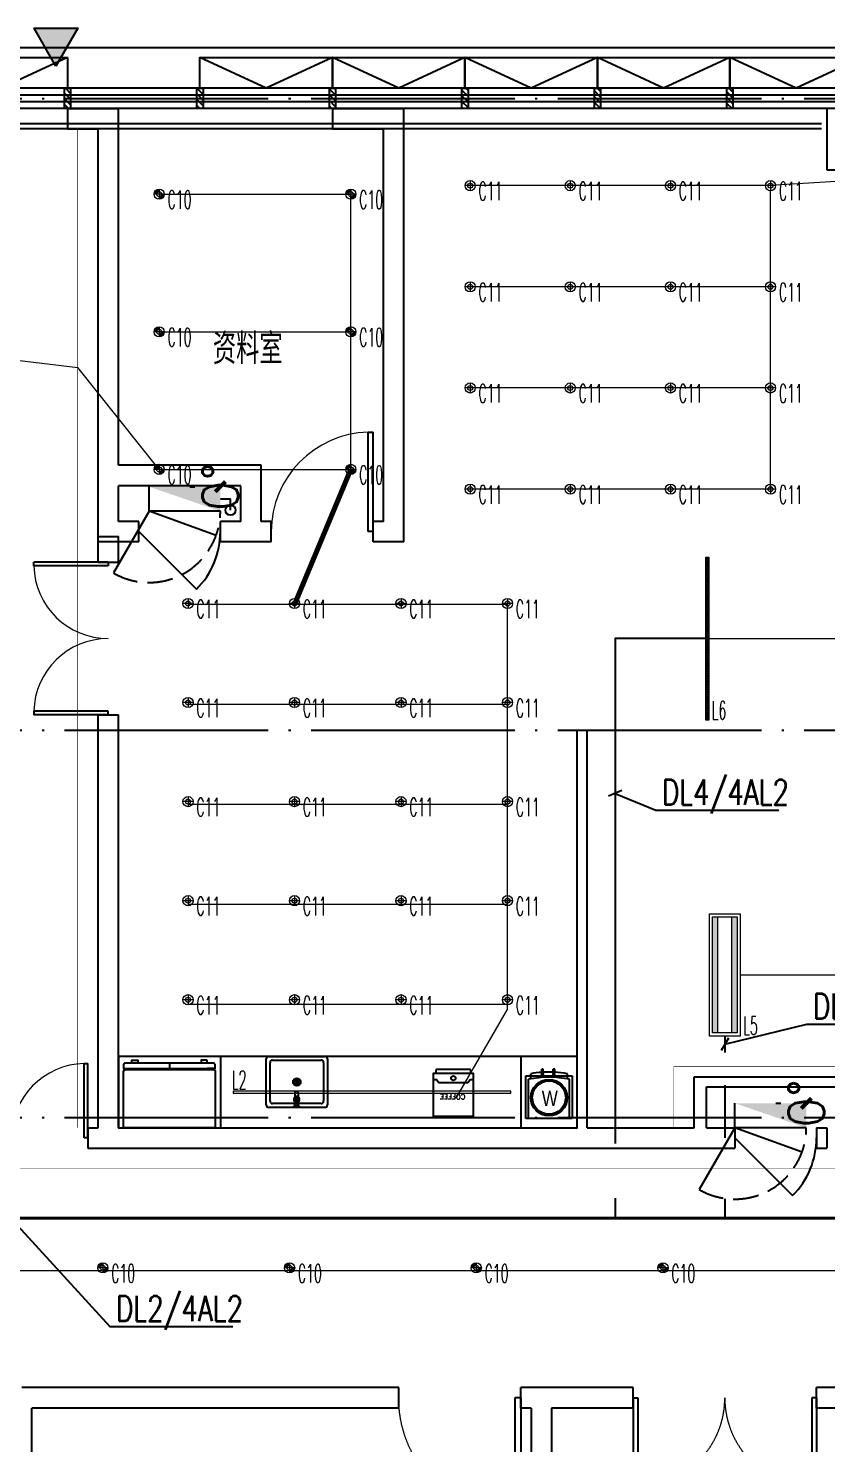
# Model space of a CAD drawing. Extents: x -621157 to 1764546, y -106808 to 741893.
# Drawn here: x 551934 to 559769, y 131332 to 145220 of the extents above; entities that cross this region are included whole.
import ezdxf
from ezdxf import colors
from ezdxf.entities.mleader import LeaderData, LeaderLine
from ezdxf.enums import TextEntityAlignment as Align
from ezdxf.math import Vec2, Vec3
from ezdxf.xclip import XClip

# ---------------------------------------------------------------- set-up
doc = ezdxf.new("R2010")
doc.units = 0
doc.header["$LTSCALE"] = 1000
doc.header["$MEASUREMENT"] = 0
doc.header["$XCLIPFRAME"] = 0
for name, pattern in [('DOT', [6.35, 0, -6.35]), ('XREF-A-101-平面图_t3$0$__DASH', [0.35, 0.25, -0.1]), ('XREF-A-101-平面图_t3$0$DASH', [0.35, 0.25, -0.1]), ('XREF-A-101-平面图_t3$0$DOTE', [2.4200000000000004, 2, -0.2, 0.02, -0.2])]:
    doc.linetypes.add(name, pattern=pattern)
for name, color, linetype in [('0-底图', 7, 'Continuous'), ('WIRE-照明', 4, 'Continuous'), ('XREF-A-101-平面图_t3$0$A-COLUMN', 8, 'Continuous'), ('XREF-A-101-平面图_t3$0$A-CURTWALL', 8, 'Continuous'), ('XREF-A-101-平面图_t3$0$A-DOTE', 8, 'Continuous'), ('XREF-A-101-平面图_t3$0$A-RAIL', 8, 'Continuous'), ('XREF-A-101-平面图_t3$0$A-ROOM-CH', 8, 'Continuous'), ('XREF-A-101-平面图_t3$0$A-SEE', 8, 'Continuous'), ('XREF-A-101-平面图_t3$0$A-WALL', 8, 'Continuous'), ('XREF-A-101-平面图_t3$0$A-WINDOW', 8, 'Continuous'), ('XREF-A-101-平面图_t3$0$A-开启符号', 8, 'Continuous'), ('XREF-A-101-平面图_t3$0$F-B-INF', 8, 'Continuous'), ('XREF-A-101-平面图_t3$0$F-L-INF', 8, 'Continuous'), ('XREF-A-101-平面图_t3$0$I-WALL-GYPSUM', 8, 'Continuous'), ('XREF-A-101-平面图_t3$0$P-EQUIPMENT', 8, 'Continuous'), ('XREF-A-101-平面图_t3$0$PUB_HATCH', 8, 'Continuous'), ('XREF-A-101-平面图_t3$0$PUB_TEXT', 8, 'Continuous'), ('XREF-A-101-平面图_t3$0$水-尺寸', 8, 'Continuous')]:
    doc.layers.add(name, color=color, linetype=linetype)
doc.layers.add('00-dali线', color=3, linetype='Continuous', true_color=0x00ff00)
for name, color, linetype, lineweight in [('00-照明回路线', 6, 'Continuous', 0), ('CEILING-INF', 4, 'Continuous', 0), ('LIGHT-INF', 6, 'Continuous', 0)]:
    doc.layers.add(name, color=color, linetype=linetype, lineweight=lineweight)
doc.styles.add('E-FST', font='txt.shx', dxfattribs={"width": 0.75, "height": 250, "bigfont": '@@gbcbig.shx'})
doc.styles.add('INF DIM', font='SIMPLEX.SHX', dxfattribs={"width": 0.7, "bigfont": 'hztxt.shx'})
doc.styles.get("Standard").update_dxf_attribs({"font": 'romans.shx', "bigfont": 'HZDXC.SHX'})
doc.styles.add('XREF-A-101-平面图_t3$0$-HZDXCROMANS', font='ROMANS.shx', dxfattribs={"bigfont": 'HZDXC.shx'})
doc.styles.add('XREF-A-101-平面图_t3$0$69F Layout plan$0$Standard', font='arial.ttf', dxfattribs={"width": 0.8})
doc.styles.add('XREF-A-101-平面图_t3$0$ROMANS', font='romans.shx')
doc.linetypes.add('LED', pattern='A,6,-3.5,["LED",Standard,S=2.54,R=0,X=-2.54,Y=-1.27],-4.8', length=14.3)
doc.dimstyles.get("Standard").update_dxf_attribs({"dimscale": 100, "dimtxt": 3.5, "dimasz": 1, "dimexe": 2.5, "dimexo": 3, "dimgap": 1.5, "dimtad": 1, "dimdec": 0, "dimzin": 0, "dimdsep": 46, "dimtxsty": 'Standard', "dimblk": 'ARCHTICK', "dimcen": 0.09, "dimadec": 0, "dimazin": 0, "dimtfac": 1, "dimtdec": 0, "dimtix": 1, "dimtmove": 2, "dimatfit": 3, "dimfxl": 0, "dimtolj": 1, "dimtzin": 0, "dimarcsym": 0})

# ---------------------------------------------------------------- blocks, each defined once
blk = doc.blocks.new('XREF-A-101-平面图_t3$0$柱网4F')
at = {"layer": 'XREF-A-101-平面图_t3$0$A-COLUMN'}
blk.add_lwpolyline([(18699.99999957252, -700.000000004191), (19299.99999957252, -700.000000004191), (19299.99999957252, -100.000000004191), (18699.99999957252, -100.000000004191)], close=True, dxfattribs=at)
blk = doc.blocks.new('XREF-A-101-平面图_t3$0$G$C869EB286')
at = {"layer": 'XREF-A-101-平面图_t3$0$A-WINDOW'}
h = blk.add_hatch(dxfattribs=at)
h.set_pattern_fill('ANSI31', color=256, scale=25)
h.set_pattern_definition([(45, (-143.9571647713692, -89939.9999999997), (-28.0633003783411, 28.0633003783411), [])])
h.paths.add_polyline_path([(1.4210854715202e-14, 60), (199.9999999429533, 60), (199.9999999429533, 0), (0, 0)])
blk.add_lwpolyline([(0, 60), (199.9999999429533, 60), (199.9999999429533, 0), (0, 0)], close=True, dxfattribs=at)
blk = doc.blocks.new('XREF-A-101-平面图_t3$0$ROOM')
at = {"layer": 'XREF-A-101-平面图_t3$0$A-ROOM-CH', "style": 'XREF-A-101-平面图_t3$0$-HZDXCROMANS', "width": 0.6}
for tag, p in [('中文房间名称', (0, -999.9999999999964)), ('英文房间名称', (0, -1499.999999999996))]:
    blk.add_attdef(tag, text='', height=300, dxfattribs=at).set_placement(p, align=Align.CENTER)
blk = doc.blocks.new('_ArchTick')
at = {"color": 0, "linetype": 'ByBlock', "const_width": 0.4}
blk.add_lwpolyline([(-0.5, -0.5), (0.5, 0.5)], dxfattribs=at)
blk = doc.blocks.new('*D25423')
at = {"layer": 'Defpoints', "color": 0}
blk.add_point((0, 0), dxfattribs=at)
blk.add_point((0, 0), dxfattribs=at)
blk.add_point((0, 0), dxfattribs=at)
blk.add_point((0, 0), dxfattribs=at)
at = {"layer": 'XREF-A-101-平面图_t3$0$水-尺寸', "color": 0, "linetype": 'ByBlock', "lineweight": -2}
blk.add_line((0, 300), (0, 250), dxfattribs=at)
blk.add_line((0, 300), (0, 250), dxfattribs=at)
blk.add_arc((0, 0), 0, 180, 180, dxfattribs=at)
at = {"layer": 'XREF-A-101-平面图_t3$0$水-尺寸', "color": 0, "linetype": 'ByBlock', "lineweight": -2, "xscale": 100, "yscale": 100, "zscale": 100}
for rotation in [90, 90.00000000000001]:
    blk.add_blockref('_ArchTick', (0, 0), dxfattribs=dict(at, rotation=rotation))
at = {"layer": 'XREF-A-101-平面图_t3$0$水-尺寸', "color": 0, "insert": (0, 0), "char_height": 350, "attachment_point": 5}
blk.add_mtext('\\A1;0%%d', dxfattribs=at)
blk = doc.blocks.new('XREF-A-101-平面图_t3$0$轴网(3)')
at = {"layer": 'XREF-A-101-平面图_t3$0$A-DOTE', "linetype": 'XREF-A-101-平面图_t3$0$DOTE'}
for p, q in [((-3300.000003941357, 40000), (69800.00000013877, 40000)), ((-3300.000003941357, 33800.0000001333), (69800.00000013877, 33800.0000001333)), ((-3300.000003941357, 30000), (69800.00000013877, 30000))]:
    blk.add_line(p, q, dxfattribs=at)
blk = doc.blocks.new('XREF-A-101-平面图_t3$0$coffeemachine_PL-01')
blk.add_lwpolyline([(-195, 426.164501579944), (195, 426.164501579944), (195, 0), (-195, 0)], close=True)
at = {"color": 8}
blk.add_lwpolyline([(194.9999999999999, 64.0505297457396), (164.9999999999999, 64.0505297457396), (143.6007812331822, 93.33824081743228), (-2.842170943040401e-14, 93.33824081743228), (-143.6007812331823, 93.33824081743228), (-165, 64.0505297457396), (-195, 64.0505297457396)], dxfattribs=at)
blk.add_lwpolyline([(-171.9564239743947, 0), (-171.9564239743947, -25.88859796233533, 0.414213562373095), (-161.9564239743947, -35.88859796233533), (161.9564239743947, -35.88859796233533, 0.414213562373095), (171.9564239743947, -25.88859796233533), (171.9564239743947, 0)], format="xyb", dxfattribs=at)
blk.add_circle((0, 50), 22.5)
at = {"insert": (6.985471994616091, 232.7132462901063), "char_height": 50.00000000000001, "width": 870.5410000000003, "attachment_point": 5, "style": 'XREF-A-101-平面图_t3$0$ROMANS'}
blk.add_mtext('COFFEE', dxfattribs=at)
blk = doc.blocks.new('XREF-A-101-平面图_t3$0$Reflesh-900')
for p, q in [((450, 52.69550626393175), (-450, 52.69550626393175)), ((-450, 52.69550626393175), (-370.0000000018917, 52.69550626393175)), ((0, 1.455191522836685e-11), (0, 52.69550626393175))]:
    blk.add_line(p, q)
for points in [[(-430, 63.88734555688279, -0.414213562373095), (-450, 83.88734555688279), (-450, 633.8873455638677), (450, 633.8873455638677), (450, 83.88734555688279, -0.4142135623730953), (430, 63.88734555688279)], [(434.620844313089, -0.6673694618002628, 0.3682033660028187), (451.4423484117433, 19.0784443681041), (451.4423484117433, 52.69550626393175), (-448.5576515882567, 52.69550626393175), (-448.5576515882567, 19.0784443681041, 0.3682033660028065), (-431.7361474896024, -0.6673694618002628, -0.001540650949180852)]]:
    blk.add_lwpolyline(points, format="xyb", close=True)
for points in [[(-370.0000000018917, -2.94495544309757), (-370.0000000018917, -24.32424188456935, 0.414213562373095), (-365.0000000018917, -29.32424188456935), (-315.0000000005821, -29.32424188456935, 0.414213562373095), (-310.0000000005821, -24.32424188456935), (-310.0000000005821, -0.3449712362635182)], [(370.0000000018917, -2.94495544309757), (370.0000000018917, -24.32424188456935, -0.414213562373095), (365.0000000018917, -29.32424188456935), (315.0000000005821, -29.32424188456935, -0.414213562373095), (310.0000000005821, -24.32424188456935), (310.0000000005821, -0.3386101796786534)]]:
    blk.add_lwpolyline(points, format="xyb")
blk = doc.blocks.new('XREF-A-101-平面图_t3$0$A$C2C206FAC')
for p, q in [((6.763878627680242e-05, 484.8649942660704), (400.2044230400643, 484.9931219305145)), ((6.763878627680242e-05, 484.8649942660704), (0.1238599154166877, 98.20214150991524)), ((400.2044230400643, 484.9931219305145), (400.3282153166365, 98.33026917435927)), ((20.12509094405686, 94.3602481833077), (20.14134877981269, 43.57920320867561)), ((147.8339372283663, 49.71710128465202), (144.8498542509915, 9.96164744719863e-05)), ((144.8498542509915, 9.96164744719863e-05), (159.8498534822429, 0.004901950189378113)), ((147.8339372283663, 49.71710128465202), (150.0929701371351, 49.71782452671323)), ((155.2884186008305, 49.71948787861038), (156.8339367671288, 49.71998268488096)), ((156.8339367671288, 49.71998268488096), (159.8498534822429, 0.004901950189378113)), ((260.3877927488938, 49.75313603162067), (257.40370977149, 0.03613436344312504)), ((257.40370977149, 0.03613436344312504), (272.4037090027414, 0.04093669715803117)), ((260.3877927488938, 49.75313603162067), (262.2900682863838, 49.75374505569926)), ((267.4855167500791, 49.75540840759641), (269.3877922876272, 49.75601743184961)), ((269.3877922876272, 49.75601743184961), (272.4037090027414, 0.04093669715803117)), ((380.3294483952923, 94.47556962451199), (380.3457062311063, 43.6945246498799))]:
    blk.add_line(p, q)
for centre, radius in [((200.3908528142783, 278.2800212719594), 178.5774078392307), ((200.3908528142783, 278.2800212719594), 163.5774078392307), ((152.6906943689683, 49.71865620272001), 2.597724365004751), ((264.887792518246, 49.75457673170604), 2.597724365004751)]:
    blk.add_circle(centre, radius)
for centre, radius, start, end in [((199.9103460283368, 1084.322954756382), 1006.15550406047, 258.5469887341644, 281.4896983944066), ((199.9103460283368, 1084.322954756382), 1056.15550406047, 260.1999285494262, 267.1078711140341), ((152.3177976409497, 53.51175693154801), 10.8795960527793, 296.6275469758476, 243.5796954266813), ((199.9103460283368, 1084.322954756382), 1056.15550406047, 267.7307416472162, 273.2176909517057), ((264.8716531614773, 53.54779167845845), 10.8795960527793, 296.6275469758476, 243.5796954266813), ((199.9103460283368, 1084.322954756382), 1056.15550406047, 273.8352353721868, 279.8367585790286)]:
    blk.add_arc(centre, radius, start, end)
at = {"insert": (1123.086864870187, 210.1536046441761), "char_height": 150, "width": 1952.542371626943, "attachment_point": 1, "rotation": 179.99999999999997, "style": 'XREF-A-101-平面图_t3$0$69F Layout plan$0$Standard'}
blk.add_mtext('\\pxi5.6747;W', dxfattribs=at)
blk = doc.blocks.new('XREF-A-101-平面图_t3$0$yuouioui')
at = {"linetype": 'XREF-A-101-平面图_t3$0$__DASH', "ltscale": 1000}
blk.add_lwpolyline([(300666.1874148519, 20451.92289612905), (301087.1874148519, 20451.92289612905), (301087.1874148519, 19999.92289612905), (300666.1874148519, 19999.92289612905)], close=True, dxfattribs=at)
at = {"linetype": 'XREF-A-101-平面图_t3$0$__DASH', "ltscale": 1000, "rotation": 89.98165643611132}
blk.add_blockref('XREF-A-101-平面图_t3$0$A$C2C206FAC', (301151.052384247, 20025.66540830053), dxfattribs=at)
blk = doc.blocks.new('XREF-A-101-平面图_t3$0$WashBasin')
at = {"color": 8}
for p, q in [((271.7074251714767, 500.0548400677483), (271.7074251714767, 494.7543302229588)), ((271.7074251714767, 494.7543302229588), (284.5230006277195, 486.0109706736329)), ((271.7074251714767, 494.7543302229588), (301.858322515629, 494.7543302229612)), ((284.5230006277195, 486.0109706736329), (284.5230006277201, 464.4660111306262)), ((284.5230006277195, 486.0109706736329), (301.8583225156285, 486.0109706736353)), ((284.5230006277195, 454.3668113448557), (284.5230006277201, 440.2279316447654)), ((332.3176141798853, 494.7543302229612), (302.1667168357377, 494.7543302229612)), ((319.5020387236509, 486.0109706736353), (302.1667168357371, 486.0109706736353)), ((332.3176141798853, 494.7543302229612), (319.5020387236509, 486.0109706736353)), ((319.5020387236509, 486.0109706736353), (319.5020387236515, 464.4660111306286)), ((319.5020387236509, 454.3668113448581), (319.5020387236515, 440.2279316447678)), ((332.3176141798853, 500.0548400677508), (332.3176141798853, 494.7543302229612)), ((275.0551881819847, 250.0548400677508), (325.0551881819847, 250.0548400677508)), ((300.0551881819847, 225.0548400677508), (300.0551881819847, 275.0548400677508))]:
    blk.add_line(p, q, dxfattribs=at)
for points in [[(0.05518818198470399, 25.05484006775077), (0.05518818198470399, 475.0548400677508)], [(25.0551881819847, 500.0548400677508), (575.0551881819847, 500.0548400677508)], [(600.0551881819847, 475.0548400677508), (600.0551881819847, 25.05484006775077)], [(575.0551881819847, 0.05484006775077432), (25.0551881819847, 0.05484006775077432)]]:
    blk.add_lwpolyline(points)
for points in [[(37.5551881819847, 62.55484006775077), (37.5551881819847, 437.5548400677508)], [(62.5551881819847, 462.5548400677508), (537.5551881819847, 462.5548400677508)], [(562.5551881819847, 437.5548400677508), (562.5551881819847, 62.55484006775077)], [(537.5551881819847, 37.55484006775077), (62.5551881819847, 37.55484006775077)]]:
    blk.add_lwpolyline(points, dxfattribs=at)
for points in [[(301.858322515629, 464.4660111306286), (284.5230006277201, 464.4660111306262, 1), (284.5230006277195, 454.3668113448557), (301.8583225156285, 454.3668113448581)], [(302.1667168357377, 464.4660111306286), (319.5020387236515, 464.4660111306286, -1), (319.5020387236509, 454.3668113448581), (302.1667168357371, 454.3668113448581)], [(316.1255413783142, 397.1208720320431), (316.1255413783148, 355.4079909291991, -1), (288.5426169793285, 355.4079909291967), (288.5426169793279, 396.7369193427409)]]:
    blk.add_lwpolyline(points, format="xyb", dxfattribs=at)
for centre, radius in [((302.0962027989854, 422.6982152440781), 4.509395944102124), ((300.0551881819847, 250.0548400677508), 37.5), ((300.0551881819847, 250.0548400677508), 25)]:
    blk.add_circle(centre, radius, dxfattribs=at)
for centre, start, end in [((21.9301881819847, 478.1798400677508), 81.86989999977904, 188.130100000162), ((578.1801881819847, 478.1798400677508), 351.869899999838, 98.13010000022095), ((21.9301881819847, 21.92984006775077), 171.869899999838, 278.130100000221), ((578.1801881819847, 21.92984006775077), 261.869899999779, 8.130102000007465)]:
    blk.add_arc(centre, 22.0970875, start, end)
for centre, radius, start, end in [((59.4301881819847, 440.6798400677508), 22.0970875, 81.86989999977904, 188.130100000162), ((280.2974805212835, 433.8043903093059), 6.645249271452379, 75.15816748382566, 220.8774466185935), ((302.0125196756882, 420.0295320732027), 26.90695238148729, 162.3088690548348, 257.9711307003008), ((333.7196915444934, 480.0433662329792), 77.29916299940834, 220.8774466185935, 232.5424473396198), ((308.0901523628226, 538.6853139819145), 101.8556297964505, 255.1581674838288, 266.5866021027869), ((302.0125196756882, 420.0295320732027), 26.90695238148729, 47.13151249094544, 132.7667300551619), ((277.2738066689516, 406.368707071714), 15.51297694958484, 3.209423892746666, 52.54244733961973), ((296.1022532351494, 538.6853139819145), 101.8556297964505, 273.4133978972131, 284.8418325161743), ((302.0125196756882, 420.0295320732027), 26.90695238148729, 282.4856883478463, 17.38532101168054), ((326.9185989290204, 406.3687070717165), 15.51297694958484, 127.4575526603802, 176.7905761072533), ((270.4727140534726, 480.0433662329768), 77.29916299940834, 307.4575526603803, 319.1225533814065), ((323.8949250766885, 433.8043903093083), 6.645249271452379, 319.1225533814065, 104.8418325161743), ((540.6801881819847, 440.6798400677508), 22.0970875, 351.869899999838, 98.13010000022095), ((335.2381850974705, 409.6189826969507), 42.54245740625537, 183.2094238927467, 198.0111985904886), ((301.7733707656168, 398.7383736283896), 7.353233885859707, 198.0111985904886, 271.9664266130487), ((302.4190348323443, 398.7383736283896), 7.353233885859707, 268.0335733869513, 341.9888014095114), ((268.9542205004919, 409.6189826969483), 42.54245740625537, 341.9888014095114, 356.7905761072533), ((59.4301881819847, 59.42984006775077), 22.0970875, 171.869899999838, 278.130100000221), ((540.6801881819847, 59.42984006775077), 22.0970875, 261.869899999779, 8.130102000007465)]:
    blk.add_arc(centre, radius, start, end, dxfattribs=at)
blk = doc.blocks.new('XREF-A-101-平面图_t3$0$G$CFDD5568B')
at = {"layer": 'XREF-A-101-平面图_t3$0$F-B-INF'}
for points in [[(11649.99999622488, -9300), (11649.99999622488, -10000), (16149.99999622488, -9999.999999880034), (16149.99999622488, -9299.999999880034)], [(15599.99999624211, -10000), (16149.99999622488, -10000), (16149.99999622488, -9299.99999996135), (15599.99999624211, -9299.99999996135)]]:
    blk.add_lwpolyline(points, close=True, dxfattribs=at)
blk.add_lwpolyline([(12649.99999621417, -9299.99999996426), (12649.9999962314, -9999.99999997858)], dxfattribs=at)
at = {"layer": 'XREF-A-101-平面图_t3$0$F-L-INF', "ltscale": 0.15}
for name, p, rotation in [('XREF-A-101-平面图_t3$0$WashBasin', (13700.32701191044, -9299.945159885567), 180), ('XREF-A-101-平面图_t3$0$Reflesh-900', (12149.99999622488, -9366.112654436147), 180), ('XREF-A-101-平面图_t3$0$coffeemachine_PL-01', (14935.75284954871, -9463.270779394545), 180), ('XREF-A-101-平面图_t3$0$yuouioui', (36101.00513961166, -310576.9098624695), 90)]:
    blk.add_blockref(name, p, dxfattribs=dict(at, rotation=rotation))
blk = doc.blocks.new('XREF-A-101-平面图_t3$0$bz1')
at = {"layer": 'XREF-A-101-平面图_t3$0$PUB_HATCH'}
h = blk.add_hatch(color=1, dxfattribs=at)
h.dxf.hatch_style = 1
h.paths.add_polyline_path([(4866031.505927814, -641202.8293173313), (4865817.631634731, -641573.2704593837), (4866245.380220897, -641573.2704593837)])
at = {"layer": 'XREF-A-101-平面图_t3$0$PUB_TEXT', "color": 1}
blk.add_lwpolyline([(4866031.505927814, -641202.8293173313), (4865817.631634731, -641573.2704593837), (4866245.380220897, -641573.2704593837)], close=True, dxfattribs=at)
blk = doc.blocks.new('XREF-A-101-平面图_t3$0$G$C34B60025')
at = {"xscale": -1, "rotation": 180}
blk.add_blockref('XREF-A-101-平面图_t3$0$bz1', (-4854995.423230571, -440785.5534310018), dxfattribs=at)
blk = doc.blocks.new('XREF-A-101-平面图_t3$0$DOOR2DLIB$SYSLIB$00000108')
at = {"color": 0}
for p, q in [((-0.5, -5.684341886080802e-17), (-0.5000000000000007, 0.4875)), ((-0.4750000000000007, 0.4875), (-0.5000000000000007, 0.4875)), ((-0.475, -2.842170943040401e-17), (-0.4750000000000007, 0.4875)), ((0.475, -2.842170943040401e-17), (0.4750000000000007, 0.4875)), ((0.4750000000000007, 0.4875), (0.5000000000000007, 0.4875)), ((0.5, -5.684341886080802e-17), (0.5000000000000007, 0.4875)), ((-0.5, -5.684341886080802e-17), (-0.475, -2.842170943040401e-17)), ((0.5, -5.684341886080802e-17), (0.475, -2.842170943040401e-17))]:
    blk.add_line(p, q, dxfattribs=at)
at = {"color": 0, "lineweight": 13}
for centre, start, end in [((-0.4875, -4.263256414560601e-17), 0, 88.53071641864632), ((0.4875, -4.263256414560601e-17), 91.4692835813537, 180)]:
    blk.add_arc(centre, 0.4875, start, end, dxfattribs=at)
blk = doc.blocks.new('XREF-A-101-平面图_t3$0$DOOR2DLIB$SYSLIB$00000107')
at = {"color": 0}
for p, q in [((0.45, 0.9750000000000001), (0.5000000000000002, 0.9750000000000001)), ((0.45, 0), (0.45, 0.9750000000000001)), ((0.5, 0), (0.5, 0.9750000000000001)), ((0.5, 0), (0.45, 0))]:
    blk.add_line(p, q, dxfattribs=at)
at = {"color": 0, "lineweight": 13}
blk.add_arc((0.475, 0), 0.975, 91.4692835813538, 180, dxfattribs=at)
blk = doc.blocks.new('XREF-A-101-平面图_t3$0$DOOR2DLIB$SYSLIB$00000101')
at = {"color": 0}
blk.add_line((0.4999999999999964, 3.552713678800501e-15), (-0.2071067811864751, 0.7071067811864857), dxfattribs=at)
blk.add_arc((0.5000000000013856, -1.154631945610163e-12), 1.000000000001696, 135, 180, dxfattribs=at)
blk = doc.blocks.new('*U24690')
h = blk.add_hatch(color=8)
h.dxf.hatch_style = 1
h.paths.add_polyline_path([(-50.00000453581015, 0), (-24.47511785539245, 0, -0.4142135623730951), (-7.275957614183426e-12, 24.47511785539245), (-7.275957614183426e-12, 50.00000453581015, 0.4142135623730951)])
h.paths.add_polyline_path([(-7.275957614183426e-12, -24.47511785539245), (-7.275957614183426e-12, -50.00000453581015, 0.4142135623730951), (50.0000045357956, 0), (24.4751178553779, 0, -0.4142135623730951)])
at = {"color": 8}
for points in [[(50.00000453581015, 0), (-50.00000453581015, 0)], [(-7.275957614183426e-12, 50.00000453581742), (-7.275957614183426e-12, -50.00000453581742)]]:
    blk.add_lwpolyline(points, dxfattribs=at)
blk.add_circle((-7.275957614183426e-12, 0), 50.00000453580795)
blk.add_circle((-7.275957614183426e-12, 0), 24.47511785538934, dxfattribs=at)
at = {"style": 'INF DIM', "width": 0.5}
blk.add_text('C10', height=180, dxfattribs=at).set_placement((81.49582122089487, -143.7931661291368))
blk = doc.blocks.new('A$C43fcb5d1')
at = {"linetype": 'DOT'}
blk.add_wipeout([(-15.000000000029104, 0), (14.9999999999892, 0), (14.9999999999892, -1600), (-15.000000000029104, -1600)], dxfattribs=at).dxf.layer = 'CEILING-INF'
at = {"layer": 'LIGHT-INF'}
h = blk.add_hatch(dxfattribs=at)
h.set_pattern_fill('ANSI37', color=256, scale=5)
h.set_pattern_definition([(45, (-2.91038304567337e-11, -800), (-11.22532015133644, 11.22532015133644), []), (135, (-2.91038304567337e-11, -800), (-11.22532015133644, -11.22532015133644), [])])
h.paths.add_polyline_path([(-10.0000000000291, -5), (9.999999999970896, -5), (9.999999999970896, -1595), (-10.0000000000291, -1595)])
for points in [[(-15.0000000000291, 0), (14.9999999999709, 0), (14.9999999999709, -1600), (-15.0000000000291, -1600)], [(-10.0000000000291, -5), (9.999999999970896, -5), (9.999999999970896, -1595), (-10.0000000000291, -1595)]]:
    blk.add_lwpolyline(points, close=True, dxfattribs=at)
at = {"layer": 'LIGHT-INF', "style": 'INF DIM', "width": 0.5}
blk.add_text('L6', height=180, dxfattribs=at).set_placement((42.04126697379979, -1593.67401783161))
blk = doc.blocks.new('A$C73cf2add')
at = {"linetype": 'DOT'}
blk.add_wipeout([(-150, 600.000000000017), (150, 600.000000000017), (150, -600), (-150, -600)], dxfattribs=at).dxf.layer = 'LIGHT-INF'
at = {"layer": 'LIGHT-INF'}
h = blk.add_hatch(color=256, dxfattribs=at)
h.dxf.hatch_style = 1
h.paths.add_polyline_path([(-120, 570), (-70, 570), (-70, -570), (-120, -570)])
h = blk.add_hatch(color=256, dxfattribs=at)
h.dxf.hatch_style = 1
h.paths.add_polyline_path([(70, 570), (120, 570), (120, -570), (70, -570)])
for points in [[(-150, 600), (150, 600), (150, -600), (-150, -600)], [(-120, 570), (120, 570), (120, -570), (-120, -570)], [(-120, 570), (-70, 570), (-70, -570), (-120, -570)], [(70, 570), (120, 570), (120, -570), (70, -570)]]:
    blk.add_lwpolyline(points, close=True, dxfattribs=at)
at = {"layer": 'LIGHT-INF', "style": 'INF DIM', "width": 0.5}
blk.add_text('L5', height=180, dxfattribs=at).set_placement((180.7235818441477, -587.9532984993493))
blk = doc.blocks.new('A$C8937094a')
at = {"color": 8}
for points in [[(50.00000453580287, 0), (-50.00000453580287, 0)], [(0, 50.00000453580287), (0, -50.00000453580287)]]:
    blk.add_lwpolyline(points, dxfattribs=at)
blk.add_circle((0, 0), 50.00000453580795)
blk.add_circle((0, 0), 24.47511785538934, dxfattribs=at)
at = {"style": 'INF DIM', "width": 0.5}
blk.add_text('C11', height=180, dxfattribs=at).set_placement((81.49582122088759, -143.7931661291223))
blk = doc.blocks.new('G$CAFCF25F8')
at = {"layer": 'LIGHT-INF', "color": 6, "linetype": 'LED', "ltscale": 0.05, "const_width": 5}
for points in [[(11350.00004987681, -10099.99999998364), (11350.00000457448, -299.9999999199645)], [(17200.00000426639, -10099.99999998667), (17200.00000426639, -9500.000000542088), (20800.00000431202, -9500.000000542088), (20800.00000431202, -10149.99999983941)]]:
    blk.add_lwpolyline(points, dxfattribs=at)
at = {"layer": 'LIGHT-INF', "color": 6}
blk.add_lwpolyline([(12875.0000043239, -9739.999999941152), (12875.0000043239, -9759.999999941152), (15600.00000432925, -9759.999999941152), (15600.00000432925, -9739.999999941152)], close=True, dxfattribs=at)
at = {"layer": 'CEILING-INF', "color": 8}
blk.add_blockref('A$C43fcb5d1', (17530.00000431205, -4499.999993341626), dxfattribs=at)
at = {"layer": 'LIGHT-INF', "color": 6}
for name, p in [('A$C8937094a', (15201.25000425859, -856.24999915238)), ('A$C8937094a', (16183.75000415172, -856.24999915238)), ('A$C8937094a', (17166.25000404485, -856.24999915238)), ('A$C8937094a', (18148.75000393798, -856.24999915238)), ('*U24690', (12150.00000431202, -940.0000009529176)), ('*U24690', (14030.00000431202, -940.0000009529176)), ('A$C8937094a', (15201.25000425859, -1848.749997492181)), ('A$C8937094a', (16183.75000415172, -1848.749997492181)), ('A$C8937094a', (17166.25000404485, -1848.749997492181)), ('A$C8937094a', (18148.75000393798, -1848.749997492181)), ('*U24690', (12150.00000431202, -2290.000000061467)), ('*U24690', (14030.00000431202, -2290.000000061467)), ('A$C8937094a', (15201.25000425859, -2841.249995831924)), ('A$C8937094a', (16183.75000415172, -2841.249995831924)), ('A$C8937094a', (17166.25000404485, -2841.249995831924)), ('A$C8937094a', (18148.75000393798, -2841.249995831924)), ('*U24690', (12150.00000431202, -3639.999999169959)), ('*U24690', (14030.00000431202, -3639.999999169959)), ('A$C8937094a', (15201.25000425859, -3833.749994171725)), ('A$C8937094a', (16183.75000415172, -3833.749994171725)), ('A$C8937094a', (17166.25000404485, -3833.749994171725)), ('A$C8937094a', (18148.75000393798, -3833.749994171725)), ('A$C8937094a', (12432.50000438865, -4955.999999957799)), ('A$C8937094a', (13477.50000442145, -4955.999999957799)), ('A$C8937094a', (14522.50000445422, -4955.999999957799)), ('A$C8937094a', (15567.50000436229, -4955.999999957799)), ('A$C8937094a', (12432.50000438865, -5927.999999963737)), ('A$C8937094a', (13477.50000442145, -5927.999999963737)), ('A$C8937094a', (14522.50000445422, -5927.999999963737)), ('A$C8937094a', (15567.50000436229, -5927.999999963737)), ('A$C8937094a', (12432.50000438865, -6899.999999969616)), ('A$C8937094a', (13477.50000442145, -6899.999999969616)), ('A$C8937094a', (14522.50000445422, -6899.999999969616)), ('A$C8937094a', (15567.50000436229, -6899.999999969616)), ('A$C8937094a', (12432.50000438865, -7871.999999975553)), ('A$C8937094a', (13477.50000442145, -7871.999999975553)), ('A$C8937094a', (14522.50000445422, -7871.999999975553)), ('A$C8937094a', (15567.50000436229, -7871.999999975553)), ('A$C73cf2add', (17700.00000431202, -8599.999999987253, -0.5363515476603724)), ('A$C8937094a', (12432.50000449663, -8843.999999894411)), ('A$C8937094a', (13477.50000452943, -8843.999999894411)), ('A$C8937094a', (14522.5000045622, -8843.999999894411)), ('A$C8937094a', (15567.50000447026, -8843.999999894411)), ('*U24690', (11596.77419795937, -11474.99999984191)), ('*U24690', (13429.03226248335, -11474.99999984191)), ('*U24690', (15261.29032700733, -11474.99999984191)), ('*U24690', (17093.54839153134, -11474.99999984191))]:
    blk.add_blockref(name, p, dxfattribs=at)
at = {"layer": 'LIGHT-INF', "color": 6, "style": 'INF DIM', "width": 0.5}
blk.add_text('L2', height=180, dxfattribs=at).set_placement((12864.12300697647, -9720.846617530857))
at = {"layer": 'LIGHT-INF', "color": 6, "linetype": 'LED', "ltscale": 0.05, "const_width": 5}
blk.add_lwpolyline([(5400.000004387461, -10200.00000019273), (9000.000003997236, -10200.00000019273), (9000.000003997236, -10500.00000016839), (57500.00000455882, -10500.00000016839), (57500.00000455882, -10199.99999997945), (62400.00000414817, -10199.99999997945), (62400.00000430987, -4500.000232212595)], dxfattribs=at)
blk = doc.blocks.new('_Oblique')
at = {"color": 0, "linetype": 'ByBlock', "lineweight": -2}
blk.add_line((-0.5, -0.5), (0.5, 0.5), dxfattribs=at)
blk = doc.blocks.new('XREF-A-101-平面图_t3$0$单出口消火栓新')
for p, q in [((-240.0000000015134, 700), (-846.2177826506086, 1049.999999999956)), ((-479.4141003288096, 42.21516544965561), (-240.0000000015134, 700)), ((-240.0000000008149, 0), (-240.0000000015134, 700)), ((-240.0000000015134, 700), (-1.513399183750153e-09, 700))]:
    blk.add_line(p, q)
at = {"color": 0, "linetype": 'XREF-A-101-平面图_t3$0$DASH'}
blk.add_arc((-240.0000000015134, 700.0000000000018), 699.9999999999661, 150.0000000000027, 270.0000000000572, dxfattribs=at)
blk.add_solid([(-240.0000000001164, 0), (0, 0), (-1.513399183750153e-09, 700)])
at = {"layer": 'XREF-A-101-平面图_t3$0$水-尺寸', "linetype": 'ByBlock'}
dim = blk.add_angular_dim_3p(base=(0, 0), center=(0, 0), p1=(0, 0), p2=(0, 0), dimstyle='Standard', dxfattribs=at)
dim.commit()
dim.dimension.update_dxf_attribs({"geometry": '*D25423', "text_midpoint": (0, 0)})
blk = doc.blocks.new('XREF-A-101-平面图_t3$0$G$C156FCA62')
at = {"layer": 'XREF-A-101-平面图_t3$0$P-EQUIPMENT', "rotation": 90}
blk.add_blockref('XREF-A-101-平面图_t3$0$单出口消火栓新', (18500.00000362203, 330139.9999997951), dxfattribs=at)
blk = doc.blocks.new('XREF-A-101-平面图_t3$0$G$C646F86AA')
at = {"layer": 'XREF-A-101-平面图_t3$0$P-EQUIPMENT', "color": 10}
for p in [(12750.00000000105, 336069.9999999992), (12849.75207395398, 335960.000000559)]:
    blk.add_line(p, (12849.75207395398, 336069.9999999992), dxfattribs=at)
at = {"layer": 'XREF-A-101-平面图_t3$0$P-EQUIPMENT'}
blk.add_circle((12849.75207395398, 335960.000000559), 50, dxfattribs=at)
for p, rotation in [((12750.00000000093, 336190.0000000009), 90.00000000000001), ((18499.99999995541, 330139.9999999973), 90)]:
    blk.add_blockref('XREF-A-101-平面图_t3$0$单出口消火栓新', p, dxfattribs=dict(at, rotation=rotation))
blk = doc.blocks.new('XREF-A-101-平面图_t3')
at = {"layer": 'XREF-A-101-平面图_t3$0$A-CURTWALL'}
for p, q in [((235900.0000000874, 340100), (204799.9999997979, 340100)), ((235900.0000000874, 340033.3333333333), (204799.9999997979, 340033.3333333333)), ((235900.0000000874, 339966.6666666667), (204799.9999997979, 339966.6666666667)), ((235900.0000000874, 339900), (204799.9999997979, 339900))]:
    blk.add_line(p, q, dxfattribs=at)
at = {"layer": 'XREF-A-101-平面图_t3$0$A-RAIL'}
for points in [[(218649.9999995725, 339749.9999998143), (209799.9999995725, 339749.9999998143)], [(218649.9999995725, 339699.9999998143), (209799.9999995725, 339699.9999998143)]]:
    blk.add_lwpolyline(points, dxfattribs=at)
at = {"layer": 'XREF-A-101-平面图_t3$0$A-SEE'}
blk.add_lwpolyline([(204800.0000031637, 340500.0000000331), (235899.9999990454, 340499.9999998249)], dxfattribs=at)
at = {"layer": 'XREF-A-101-平面图_t3$0$A-WALL'}
for p, q in [((211249.999997654, 339900.0000000625), (211750, 339900.0000000625)), ((211249.999997654, 339900.0000000625), (211249.999997654, 339700.0000000625)), ((213850, 339900), (214550, 339900)), ((213850, 339900), (213850, 339700)), ((211249.999997654, 339700.0000000625), (211550, 339700.0000000625)), ((213850, 339700), (214350, 339700)), ((210899.9999995725, 326650), (210899.9999995725, 327150)), ((214500, 327150), (210899.9999995725, 327150)), ((215800, 327150), (215700, 327150)), ((215800, 327150), (215800, 319899.9999994404)), ((216799.9999999935, 327149.9999999415), (216000, 327149.9999999935)), ((216000, 327149.9999999935), (216000, 319799.9999994404)), ((219299.9999999544, 327149.9999997792), (218599.9999999935, 327149.9999998246))]:
    blk.add_line(p, q, dxfattribs=at)
at = {"layer": 'XREF-A-101-平面图_t3$0$A-开启符号', "linetype": 'Continuous'}
for points in [[(211249.9999936363, 340400.0000060207), (211249.9999935454, 340100.0000060977), (209949.9999934895, 340100.0000061557), (209949.9999935879, 340400.000006088)], [(213849.9999937481, 340400.0000059046), (213849.9999936573, 340100.0000059817), (212549.9999936013, 340100.0000060397), (212549.9999936998, 340400.0000059719)], [(215149.9999949918, 340400.0000047411), (215149.9999949009, 340100.0000048181), (213849.999994845, 340100.0000048761), (213849.9999949434, 340400.0000048084)], [(216449.9999950477, 340400.000004683), (216449.9999949569, 340100.0000047601), (215149.9999949009, 340100.0000048181), (215149.9999949994, 340400.0000047504)], [(217749.9999951037, 340400.0000046251), (217749.9999950128, 340100.0000047021), (216449.9999949569, 340100.0000047601), (216449.9999950553, 340400.0000046924)], [(219049.9999951204, 340400.0000039915), (219049.9999950296, 340100.0000040685), (217749.9999949736, 340100.0000041265), (217749.9999950721, 340400.0000040588)]]:
    blk.add_lwpolyline(points, close=True, dxfattribs=at)
for points in [[(211249.9999936047, 340400.0000054544), (210599.9999935174, 340100.0000061267), (209949.9999935879, 340400.000006088)], [(213849.9999937165, 340400.0000053384), (213199.9999936293, 340100.0000060107), (212549.9999936998, 340400.0000059719)], [(215149.9999949602, 340400.0000041748), (214499.999994873, 340100.0000048471), (213849.9999949434, 340400.0000048084)], [(216449.9999950161, 340400.0000041168), (215799.9999949289, 340100.0000047891), (215149.9999949994, 340400.0000047504)], [(217749.9999950721, 340400.0000040588), (217099.9999949848, 340100.0000047311), (216449.9999950553, 340400.0000046924)], [(219049.9999950888, 340400.0000034252), (218399.9999950016, 340100.0000040975), (217749.9999950721, 340400.0000040588)]]:
    blk.add_lwpolyline(points, dxfattribs=at)
blk.add_blockref('XREF-A-101-平面图_t3$0$G$C156FCA62', (199999.9999999991, 0))
at = {"layer": 'XREF-A-101-平面图_t3$0$A-COLUMN'}
blk.add_blockref('XREF-A-101-平面图_t3$0$柱网4F', (200000, 340000), dxfattribs=at)
at = {"layer": 'XREF-A-101-平面图_t3$0$A-DOTE'}
blk.add_blockref('XREF-A-101-平面图_t3$0$轴网(3)', (200000, 300000), dxfattribs=at)
at = {"layer": 'XREF-A-101-平面图_t3$0$A-ROOM-CH'}
ref = blk.add_blockref('XREF-A-101-平面图_t3$0$ROOM', (213018.0875026775, 338392.6575604507), dxfattribs=at)
ref.add_attrib('中文房间名称', '资料室', dxfattribs={"height": 299.9999999999912, "style": 'XREF-A-101-平面图_t3$0$-HZDXCROMANS', "width": 0.8}).set_placement((213018.0875026775, 337392.6575604508), align=Align.CENTER)
at = {"layer": 'XREF-A-101-平面图_t3$0$A-WINDOW', "rotation": 270}
for p in [(211219.999997654, 340100.0000000055), (212519.999997654, 340100.0000000055), (213819.999997654, 340100.0000000055), (215119.999997654, 340100.0000000055), (216419.999997654, 340100.0000000055), (217719.999997654, 340100.0000000055)]:
    blk.add_blockref('XREF-A-101-平面图_t3$0$G$C869EB286', p, dxfattribs=at)
at = {"layer": 'XREF-A-101-平面图_t3$0$A-WINDOW', "rotation": 180}
for name, p, xscale, yscale, zscale in [('XREF-A-101-平面图_t3$0$DOOR2DLIB$SYSLIB$00000107', (215100, 327250), -1200, 1200, -1200), ('XREF-A-101-平面图_t3$0$DOOR2DLIB$SYSLIB$00000108', (217700, 327249.9999998831), 1800, 1800, 1800)]:
    blk.add_blockref(name, p, dxfattribs=dict(at, xscale=xscale, yscale=yscale, zscale=zscale))
blk.add_blockref('XREF-A-101-平面图_t3$0$G$CFDD5568B', (200100.0000037751, 339899.9999999958))
at = {"layer": 'XREF-A-101-平面图_t3$0$A-WALL'}
for p, q in [((211750, 336400), (211750, 339900.0000000625)), ((214550, 335650), (214550, 339900)), ((211550, 336300), (211550, 339700.0000000625)), ((214350, 335850), (214350, 339700)), ((213150, 336400), (211750, 336400)), ((213150, 335850), (213150, 336400)), ((211550, 335650), (211550, 336300)), ((211750, 335850), (211750, 336200)), ((212950, 336200), (211750, 336200)), ((212950, 335850), (212950, 336200)), ((211950, 335850), (211750, 335850)), ((212950, 335850), (212750, 335850)), ((213250, 335850), (213150, 335850)), ((214350, 335850), (214250, 335850)), ((211950, 335650), (211550, 335650)), ((213050, 335650), (212750, 335650)), ((213250, 335650), (213050, 335650)), ((214550, 335650), (214250, 335650)), ((214500, 327350), (210799.9999995725, 327350)), ((215900, 327350), (215700, 327350)), ((216800.0000000065, 327349.9999999416), (215900.0000000065, 327350)), ((219399.9999999609, 327349.9999997726), (218600.0000000065, 327349.9999998246))]:
    blk.add_line(p, q, dxfattribs=at)
for points in [[(211950, 335650), (211950, 335850)], [(212750, 335650), (212750, 335850)], [(213250, 335650), (213250, 335850)], [(214250, 335650), (214250, 335850)], [(214500, 327150), (214500, 327350)], [(215700, 327150), (215700, 327350)], [(216799.9999999935, 327149.9999999416), (216800.0000000065, 327349.9999999416)], [(218599.9999999935, 327149.9999998246), (218600.0000000065, 327349.9999998246)]]:
    blk.add_lwpolyline(points, dxfattribs=at)
at = {"layer": 'XREF-A-101-平面图_t3$0$I-WALL-GYPSUM'}
for p, q in [((211550, 335449.9999999958), (211550, 335700)), ((211550, 335700), (211750, 335700)), ((211750, 335449.9999999958), (211750, 335700)), ((211550, 329899.9999999958), (211550, 333949.9999999958)), ((211750, 329899.9999999958), (211750, 333949.9999999958)), ((216249.9999999999, 329899.9999999958), (216250, 333800)), ((216250, 333800), (216350, 333800)), ((216349.9999999999, 329899.9999999958), (216350, 333800)), ((217399.9999999543, 329899.9999999958), (217399.9999999543, 330399.9999994404)), ((217399.9999999543, 330399.9999994404), (220600, 330399.9999994404)), ((217519.9999999543, 329899.9999999958), (217519.9999999543, 330299.9999994404)), ((217519.9999999543, 330299.9999994404), (220480, 330299.9999994404)), ((211449.9999995725, 329899.9999999958), (211550, 329899.9999999958)), ((211750, 329899.9999999958), (216249.9999999999, 329899.9999999958)), ((216349.9999999999, 329899.9999999958), (217399.9999999543, 329899.9999999958)), ((217519.9999999543, 329899.9999999958), (217799.9999999543, 329899.9999999958)), ((218599.9999999543, 329899.9999999958), (218699.9999995725, 329899.9999999958)), ((218699.9999995725, 329899.9999999958), (218699.9999995725, 329699.9999999958)), ((211449.9999995725, 329699.9999999958), (211650, 329699.9999999958)), ((211650, 329699.9999999958), (216299.9999999999, 329699.9999999958)), ((216299.9999999999, 329699.9999999958), (217459.9999999543, 329699.9999999958)), ((217459.9999999543, 329699.9999999958), (217799.9999999543, 329699.9999999958)), ((218599.9999999543, 329699.9999999958), (218699.9999995725, 329699.9999999958))]:
    blk.add_line(p, q, dxfattribs=at)
for points in [[(211550, 335449.9999999958), (211750, 335449.9999999958)], [(211550, 333949.9999999958), (211750, 333949.9999999958)], [(211449.9999995725, 329899.9999999958), (211449.9999995725, 329699.9999999958)], [(217799.9999999543, 329899.9999999958), (217799.9999999543, 329699.9999999958)], [(218599.9999999543, 329899.9999999958), (218599.9999999543, 329699.9999999958)]]:
    blk.add_lwpolyline(points, dxfattribs=at)
for name, p in [('XREF-A-101-平面图_t3$0$G$C646F86AA', (199999.9999999991, 0)), ('XREF-A-101-平面图_t3$0$G$C646F86AA', (199999.9999999991, 0)), ('XREF-A-101-平面图_t3$0$G$C34B60025', (200100.0000037751, 139899.9999999958))]:
    blk.add_blockref(name, p)
at = {"layer": 'XREF-A-101-平面图_t3$0$A-WINDOW'}
for name, p, xscale, yscale, zscale, rotation in [('XREF-A-101-平面图_t3$0$DOOR2DLIB$SYSLIB$00000107', (213750, 335750), -1000, -1000, -1000, 180), ('XREF-A-101-平面图_t3$0$DOOR2DLIB$SYSLIB$00000107', (213750, 335750), -1000, -1000, -1000, 180), ('XREF-A-101-平面图_t3$0$DOOR2DLIB$SYSLIB$00000101', (212350, 335750), 800, 800, 800, 180), ('XREF-A-101-平面图_t3$0$DOOR2DLIB$SYSLIB$00000108', (211650, 334699.9999999958), 1500, 1500, 1500, 90)]:
    blk.add_blockref(name, p, dxfattribs=dict(at, xscale=xscale, yscale=yscale, zscale=zscale, rotation=rotation))
for name, p, xscale, yscale, zscale in [('XREF-A-101-平面图_t3$0$DOOR2DLIB$SYSLIB$00000108', (210699.9999995725, 329799.9999999958), 1500, 1500, 1500), ('XREF-A-101-平面图_t3$0$DOOR2DLIB$SYSLIB$00000101', (218199.9999999543, 329799.9999999958), -800, -800, -800)]:
    blk.add_blockref(name, p, dxfattribs=dict(at, xscale=xscale, yscale=yscale, zscale=zscale))
blk = doc.blocks.new('G$C336BFCAD')
at = {"layer": '00-dali线', "ltscale": 5, "const_width": 50}
blk.add_lwpolyline([(13929.99999622488, -3539.999999183288), (13377.49999633431, -4865.999999905413)], dxfattribs=at)
at = {"layer": '00-照明回路线', "ltscale": 5}
for p, q in [((20599.99999622488, -600.0000006162445), (18048.74999585096, -756.2500011452939)), ((18048.74999585096, -756.2500011452939), (15101.24999617145, -756.2500011452939)), ((18048.74999585096, -1780.000000782136), (18048.74999585096, -800.0000011406373)), ((12049.99999622488, -840.0000009663054), (13929.99999622488, -840.0000009663054)), ((13929.99999622488, -3539.999999183288), (13929.99999622488, -840.0000009663054)), ((18048.74999585096, -1748.750000789412), (15101.24999617145, -1748.750000789412)), ((18048.74999585096, -3740.000000065251), (18048.74999585096, -1780.000000782136)), ((12049.99999622488, -2190.000000074797), (13929.99999622488, -2190.000000074797)), ((10424.99999626656, -2439.999999750406), (11250.00000684219, -2539.999995932507)), ((12049.99999622488, -3539.999999183288), (11250.00000684219, -2539.999995932507)), ((18048.74999585096, -2741.250000433472), (15101.24999617145, -2741.250000433472)), ((12049.99999622488, -3539.999999183288), (13929.99999622488, -3539.999999183288)), ((18048.74999585096, -3733.750000077591), (15101.24999617145, -3733.750000077591)), ((15467.49999622488, -4865.999999905413), (12332.49999622488, -4865.999999905413)), ((15467.49999622488, -8833.999999951397), (15467.49999622488, -4865.999999905413)), ((17429.99999622488, -5199.99999989965), (53429.99999622488, -5199.99999989965)), ((12332.49999622488, -5842.999999966065), (15467.49999622488, -5842.999999966065)), ((12332.49999622488, -6824.999999964726), (15467.49999622488, -6824.999999964784)), ((12332.49999622488, -7806.999999976077), (15467.49999622488, -7806.999999976135)), ((17749.99999622488, -8499.999999899766), (20504.99999622488, -8499.999999899766)), ((12332.49999622488, -8788.99999996199), (15467.49999622488, -8788.99999996199)), ((15467.49999622488, -8833.999999951397), (14959.7037098459, -9709.999999981199)), ((5999.999996300321, -11399.9999999979), (37148.38709320803, -11399.9999999979))]:
    blk.add_line(p, q, dxfattribs=at)
at = {"layer": 'WIRE-照明'}
for points in [[(17415.00000053691, -5199.999993337435), (16524.15144288517, -5199.999993337435), (16524.15144288517, -10154.04301687062)], [(17600.00000053691, -9099.999999983062), (17600.00000053691, -9261.808842152735)], [(17600.00000053691, -9583.001053108863), (17600.00000053691, -10100.00000000003)], [(16524.15144288517, -10689.36336846417), (16524.15144288517, -10887.80196349672)], [(17600.00000053691, -10697.72696172138), (17600.00000053691, -10887.80196349672)]]:
    blk.add_lwpolyline(points, dxfattribs=at)
at = {"layer": '00-dali线', "ltscale": 5}
ml = blk.add_multileader_mtext('Standard', dxfattribs=at)
ml.set_content('{\\Ftxt,whgtxt|c134;DL4/4AL2}', color=256, style='E-FST')
ml.set_leader_properties(color=256)
ml.set_arrow_properties(name='OBLIQUE')
ml.build(insert=Vec2(0, 0))
ml.multileader.update_dxf_attribs({"text_left_attachment_type": 6, "text_right_attachment_type": 7, "dogleg_length": 40, "arrow_head_size": 100})
ctx = ml.context
ctx.base_point, ctx.char_height, ctx.arrow_head_size, ctx.landing_gap_size, ctx.plane_origin = Vec3(16963.22273219062, -6882.546101231303), 250, 100, 20, Vec3(15214.84152013541, -5954.595909185766)
ctx.left_attachment, ctx.right_attachment = 6, 7
notes = []
notes.append((ctx, [(1, (1, 1, 0), (16923.22273219062, -6882.546101231303), (1, 0), 40, [(0, [(16524.15144288517, -6719.226108678267)], 0, [])])]))
ctx.mtext.insert, ctx.mtext.flow_direction = Vec3(16983.22273219062, -6582.546101231303), 5
ml = blk.add_multileader_mtext('Standard', dxfattribs=at)
ml.set_content('{\\Ftxt,whgtxt|c134;DL3/4AL2}', color=256, style='E-FST')
ml.set_leader_properties(color=256)
ml.set_arrow_properties(name='OBLIQUE')
ml.build(insert=Vec2(0, 0))
ml.multileader.update_dxf_attribs({"text_left_attachment_type": 6, "text_right_attachment_type": 7, "dogleg_length": 40, "arrow_head_size": 100})
ctx = ml.context
ctx.base_point, ctx.char_height, ctx.arrow_head_size, ctx.landing_gap_size, ctx.plane_origin = Vec3(18445.32746102381, -8982.724150941736), 250, 100, 20, Vec3(16696.9462489686, -8054.773958896199)
ctx.left_attachment, ctx.right_attachment = 6, 7
notes.append((ctx, [(1, (1, 1, 0), (18405.32746102381, -8982.724150941736), (1, 0), 40, [(0, [(17600.00000053691, -9180.904421067913)], 0, [])])]))
ctx.mtext.insert, ctx.mtext.flow_direction = Vec3(18465.32746102381, -8682.724150941736), 5
ml = blk.add_multileader_mtext('Standard', dxfattribs=at)
ml.set_content('{\\Ftxt,whgtxt|c134;DL2/4AL2}', color=256, style='E-FST')
ml.set_leader_properties(color=256)
ml.set_arrow_properties(name='OBLIQUE')
ml.build(insert=Vec2(0, 0))
ml.multileader.update_dxf_attribs({"text_left_attachment_type": 6, "text_right_attachment_type": 7, "dogleg_length": 40, "arrow_head_size": 100})
ctx = ml.context
ctx.base_point, ctx.char_height, ctx.arrow_head_size, ctx.landing_gap_size, ctx.plane_origin = Vec3(11606.02418311813, -11948.83236514346), 250, 100, 20, Vec3(10078.71454998839, -11180.17418157717)
ctx.left_attachment, ctx.right_attachment = 6, 7
notes.append((ctx, [(1, (1, 1, 0), (11566.02418311813, -11948.83236514346), (1, 0), 40, [(0, [(10424.99999626656, -10704.43421083331)], 0, [])])]))
ctx.mtext.insert, ctx.mtext.flow_direction = Vec3(11626.02418311813, -11648.83236514346), 5
for ctx, leaders in notes:
    for number, flags, end, landing, length, lines in leaders:
        leader = LeaderData()
        leader.index, (leader.has_last_leader_line, leader.has_dogleg_vector, leader.attachment_direction) = number, flags
        leader.last_leader_point, leader.dogleg_vector, leader.dogleg_length = Vec3(end), Vec3(landing), length
        for number, points, colour, breaks in lines:
            line = LeaderLine()
            line.index, line.vertices, line.color, line.breaks = number, Vec3.list(points), colors.encode_raw_color(colour), breaks
            leader.lines.append(line)
        ctx.leaders.append(leader)

msp = doc.modelspace()

# ---------------------------------------------------------------- block references
at = {"layer": '0-底图'}
ref = msp.add_blockref('XREF-A-101-平面图_t3', (341069.2171264223, -195467.600886775), dxfattribs=at)
XClip(ref).set_block_clipping_path([(188448.37439344823, 326558.5441184833), (279528.158095957, 347442.7434896522)])

# ---------------------------------------------------------------- next in the draw order: block references
at = {"layer": 'WIRE-照明'}
msp.add_blockref('G$CAFCF25F8', (541069.2171264223, 144532.399113225), dxfattribs=at)

# ---------------------------------------------------------------- next in the draw order: linework, layer by layer
msp.add_lwpolyline([(545797.851369349, 138468.5732035764, 30, 30, 0), (545249.3235697517, 138468.5732035764, 30, 30, 0.414213562373095), (545199.3235697517, 138418.5732035764, 30, 30, 0), (545199.3235697517, 133594.5971497241, 30, 30, 0.414213562373095), (545249.3235697517, 133544.5971497241, 30, 30, 0), (580633.1568588256, 133544.5971497241, 30, 30, 0)], format="xyseb", dxfattribs=at)

# ---------------------------------------------------------------- next in the draw order: block references
msp.add_blockref('G$C336BFCAD', (541169.2171301974, 144432.3991132208), dxfattribs=at)

doc.saveas('drawing.dxf')
